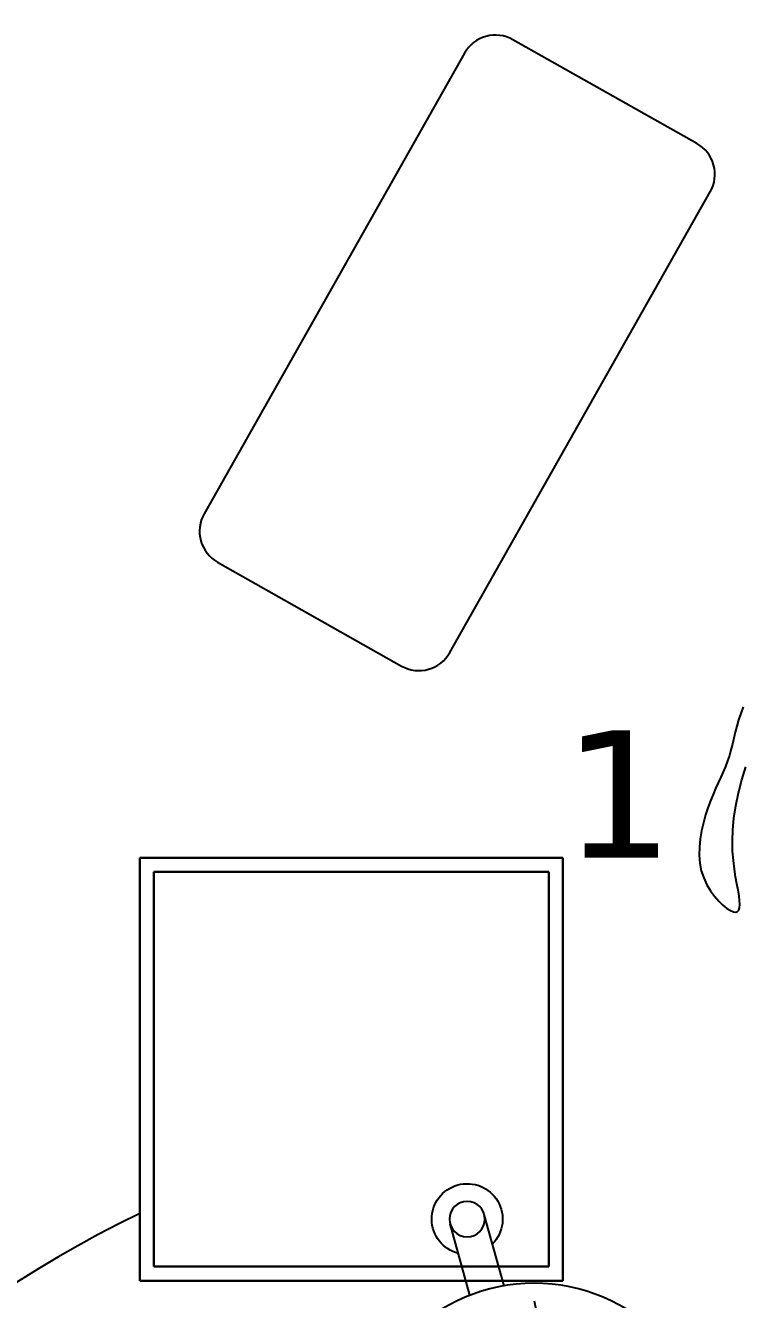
# Model space of a CAD drawing. Header units: metres. Extents: x -39 to 21688, y -24 to 9022.
# Drawn here: x 21.06 to 22.072, y 7.5 to 9.299 of the extents above; entities that cross this region are included whole.
import ezdxf

# ---------------------------------------------------------------- set-up
doc = ezdxf.new("R2010")
doc.units = ezdxf.units.M
doc.header["$MEASUREMENT"] = 0
for name, color, linetype in [('AR-MOBILIRIO', 1, 'Continuous'), ('AR-PUERTAS', 2, 'Continuous'), ('AR-VENTANAS', 2, 'Continuous'), ('MOBILIARIO', 42, 'Continuous')]:
    doc.layers.add(name, color=color, linetype=linetype)
doc.layers.add('DLX_TERR_LUM', color=7, linetype='Continuous', true_color=0xffd400)
doc.layers.add('DLX_TERR_LUMKEY_IDX', color=7, linetype='Continuous', true_color=0x969696)
doc.styles.add('TableTextStyle', font='')
doc.styles.get('TableTextStyle').set_extended_font_data('VERDANA.TTF')

# ---------------------------------------------------------------- blocks, each defined once
blk = doc.blocks.new('A$C23125473')
at = {"layer": 'AR-MOBILIRIO'}
for p, q in [((0.3811, 2.8569), (0.3531, 2.756)), ((0.4293, 2.8435), (0.4013, 2.7427)), ((0.4293, 2.8435), (0.4013, 2.7427)), ((0.7321, 2.3005), (0.738, 2.3062)), ((0.738, 2.3062), (0.7436, 2.3107)), ((0.7436, 2.3107), (0.7485, 2.3139)), ((0.7485, 2.3139), (0.7527, 2.3157)), ((0.7527, 2.3157), (0.756, 2.3162)), ((0.756, 2.3162), (0.7585, 2.3153)), ((0.7585, 2.3153), (0.7603, 2.3132)), ((0.7603, 2.3132), (0.7614, 2.3099)), ((0.7614, 2.3099), (0.7618, 2.3054)), ((0.7618, 2.3054), (0.7615, 2.2997)), ((0.7153, 2.2773), (0.7204, 2.286)), ((0.7204, 2.286), (0.7262, 2.2937)), ((0.7262, 2.2937), (0.7321, 2.3005)), ((0.7594, 2.2851), (0.7577, 2.2762)), ((0.7607, 2.2929), (0.7594, 2.2851)), ((0.7615, 2.2997), (0.7607, 2.2929)), ((0.7075, 2.2576), (0.7109, 2.2678)), ((0.7109, 2.2678), (0.7153, 2.2773)), ((0.7559, 2.2662), (0.7542, 2.2552)), ((0.7577, 2.2762), (0.7559, 2.2662)), ((0.7055, 2.2468), (0.7075, 2.2576)), ((0.7542, 2.2552), (0.7527, 2.243)), ((0.7046, 2.2356), (0.7055, 2.2468)), ((0.7048, 2.2241), (0.7046, 2.2356)), ((0.7527, 2.243), (0.7517, 2.2298)), ((0.7059, 2.2126), (0.7048, 2.2241)), ((0.7078, 2.2011), (0.7059, 2.2126)), ((0.7517, 2.2298), (0.7514, 2.2154)), ((0.7514, 2.2154), (0.7519, 2.1999)), ((0.7104, 2.1898), (0.7078, 2.2011)), ((0.7519, 2.1999), (0.7535, 2.1833)), ((0.7134, 2.1789), (0.7104, 2.1898)), ((0.7167, 2.1686), (0.7134, 2.1789)), ((0.7535, 2.1833), (0.7562, 2.1659)), ((0.7203, 2.159), (0.7167, 2.1686)), ((0.724, 2.1499), (0.7203, 2.159)), ((0.7562, 2.1659), (0.7599, 2.1478)), ((0.7277, 2.1414), (0.724, 2.1499)), ((0.7315, 2.1333), (0.7277, 2.1414)), ((0.7599, 2.1478), (0.7647, 2.1294)), ((0.7351, 2.1255), (0.7315, 2.1333)), ((0.7385, 2.1179), (0.7351, 2.1255)), ((0.7647, 2.1294), (0.7705, 2.111)), ((0.7417, 2.1103), (0.7385, 2.1179)), ((0.7446, 2.1027), (0.7417, 2.1103)), ((0.7471, 2.095), (0.7446, 2.1027)), ((0.7493, 2.087), (0.7471, 2.095)), ((0.7513, 2.079), (0.7493, 2.087)), ((0.7533, 2.0707), (0.7513, 2.079)), ((0.7554, 2.0622), (0.7533, 2.0707)), ((0.7576, 2.0535), (0.7554, 2.0622)), ((0.7602, 2.0446), (0.7576, 2.0535)), ((0.7632, 2.0355), (0.7602, 2.0446)), ((0.7667, 2.0262), (0.7632, 2.0355))]:
    blk.add_line(p, q, dxfattribs=at)
blk.add_lwpolyline([(0.3736, 1.1035), (0.0061, 1.7539, -0.414214), (0.0251, 1.822), (0.2846, 1.9687, -0.414214), (0.3527, 1.9497), (0.7202, 1.2993, -0.414214), (0.7013, 1.2312), (0.4417, 1.0846, -0.414214)], format="xyb", close=True, dxfattribs=at)
for centre, radius in [((0.4717, 3.0901), 0.2502), ((0.3772, 2.7493), 0.025)]:
    blk.add_circle(centre, radius, dxfattribs=at)
blk.add_arc((0.3772, 2.7493), 0.05, 104.5051, 44.5051, dxfattribs=at)

msp = doc.modelspace()

# ---------------------------------------------------------------- linework, layer by layer
at = {"layer": 'AR-PUERTAS'}
msp.add_circle((22.62406, 27.62249), 40.08066, dxfattribs=at)
at = {"layer": 'AR-VENTANAS'}
for centre, radius, start, end in [((21.97214, 6.07615), 1.71808, 115.90371, 252.4388), ((23.31472, 7.78966), 1.56412, 190.74098, 351.06599)]:
    msp.add_arc(centre, radius, start, end, dxfattribs=at)
at = {"layer": 'DLX_TERR_LUM'}
for points in [[(21.81858, 8.12376, 0), (21.22158, 8.12376, 0)], [(21.22158, 8.12376, 0), (21.22158, 8.12376, 0)], [(21.22158, 8.12376, 0), (21.81858, 8.12376, 0)], [(21.22158, 8.12376, 0), (21.22158, 7.52676, 0)], [(21.22158, 7.52676, 0), (21.22158, 8.12376, 0)], [(21.22158, 8.12376, 0), (21.22158, 8.12376, 0)], [(21.22158, 7.52676, 0), (21.22158, 8.12376, 0)], [(21.22158, 8.12376, 0), (21.81858, 8.12376, 0)], [(21.81858, 8.12376, 0), (21.22158, 8.12376, 0)], [(21.22158, 8.12376, 0), (21.22158, 7.52676, 0)], [(21.81858, 7.52676, 0), (21.81858, 8.12376, 0)], [(21.81858, 8.12376, 0), (21.81858, 8.12376, 0)], [(21.81858, 8.12376, 0), (21.81858, 7.52676, 0)], [(21.81858, 8.12376, 0), (21.81858, 8.12376, 0)], [(21.81858, 8.12376, 0), (21.81858, 7.52676, 0)], [(21.81858, 7.52676, 0), (21.81858, 8.12376, 0)], [(21.79858, 8.10376, 0), (21.24158, 8.10376, 0)], [(21.24158, 8.10376, 0), (21.24158, 7.54676, 0)], [(21.24158, 7.54676, 0), (21.24158, 8.10376, 0)], [(21.24158, 8.10376, 0), (21.79858, 8.10376, 0)], [(21.79858, 7.54676, 0), (21.79858, 8.10376, 0)], [(21.79858, 8.10376, 0), (21.79858, 7.54676, 0)], [(21.24158, 7.54676, 0), (21.79858, 7.54676, 0)], [(21.79858, 7.54676, 0), (21.24158, 7.54676, 0)], [(21.22158, 7.52676, 0), (21.22158, 7.52676, 0)], [(21.22158, 7.52676, 0), (21.81858, 7.52676, 0)], [(21.81858, 7.52676, 0), (21.22158, 7.52676, 0)], [(21.22158, 7.52676, 0), (21.22158, 7.52676, 0)], [(21.81858, 7.52676, 0), (21.22158, 7.52676, 0)], [(21.22158, 7.52676, 0), (21.81858, 7.52676, 0)], [(21.81858, 7.52676, 0), (21.81858, 7.52676, 0)], [(21.81858, 7.52676, 0), (21.81858, 7.52676, 0)]]:
    msp.add_polyline3d(points, dxfattribs=at)

# ---------------------------------------------------------------- block references
at = {"layer": 'MOBILIARIO', "xscale": -1, "rotation": 180}
msp.add_blockref('A$C23125473', (21.30631, 10.36305), dxfattribs=at)

# ---------------------------------------------------------------- texts
at = {"layer": 'DLX_TERR_LUMKEY_IDX', "style": 'TableTextStyle'}
msp.add_text('1', height=0.18, dxfattribs=at).set_placement((21.81858, 8.12376))

doc.saveas('drawing.dxf')
